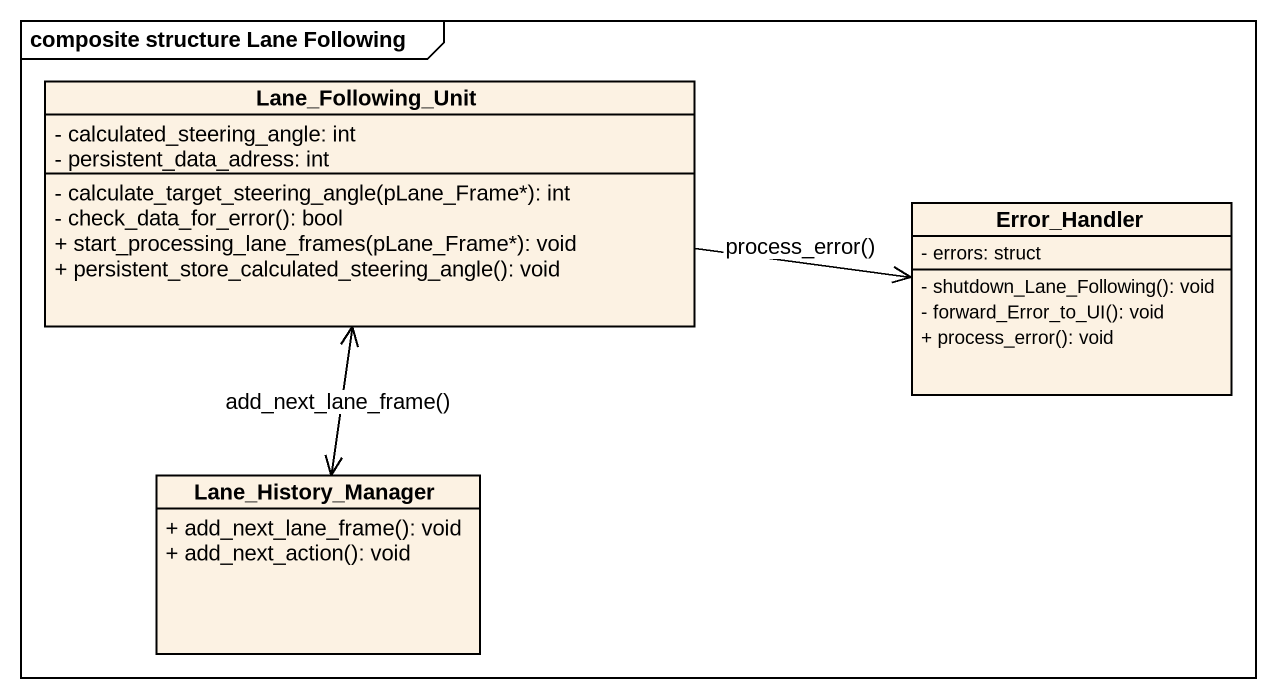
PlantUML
@startuml
mainframe composite structure Lane Following
hide circle
hide empty members
skinparam classAttributeIconSize 0
class Lane_Following_Unit {
  - calculated_steering_angle: int
  - persistent_data_adress: int
  - calculate_target_steering_angle(pLane_Frame*): int
  - check_data_for_error(): bool
  + start_processing_lane_frames(pLane_Frame*): void
  + persistent_store_calculated_steering_angle(): void
}
class Error_Handler {
  - errors: struct
  - shutdown_Lane_Following(): void
  - forward_Error_to_UI(): void
  + process_error(): void
}
class Lane_History_Manager {
  + add_next_lane_frame(): void
  + add_next_action(): void
}
Lane_Following_Unit -right-> Error_Handler : process_error()
Lane_Following_Unit <--> Lane_History_Manager : add_next_lane_frame()
@enduml
